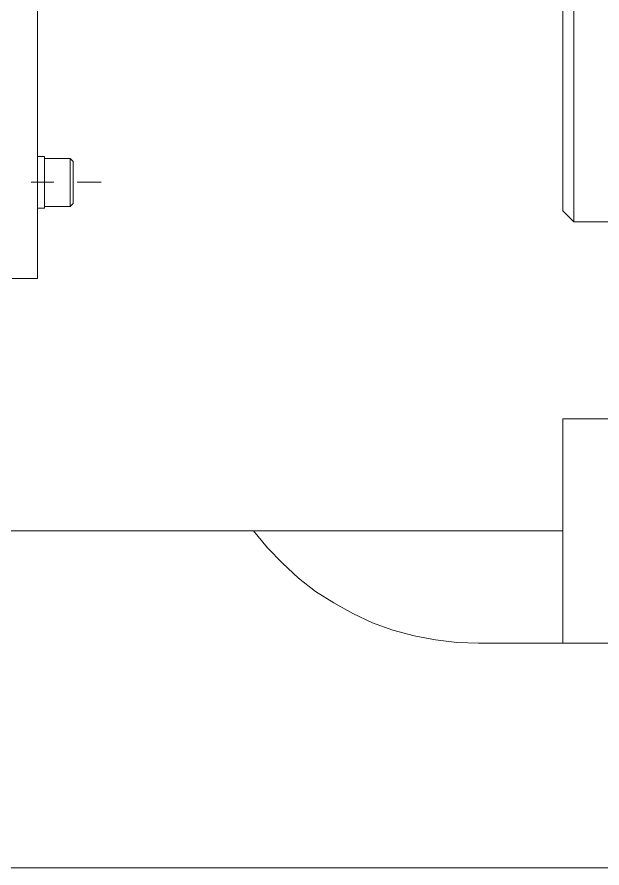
# Model space of a CAD drawing. Header units: millimetres. Extents: x 288 to 8834, y 20 to 9668.
# Drawn here: x 2664.7 to 2768.8, y 8856.8 to 9008.3 of the extents above; entities that cross this region are included whole.
import ezdxf

# ---------------------------------------------------------------- set-up
doc = ezdxf.new("R2010")
doc.units = ezdxf.units.MM
doc.layers.add('Layer1', color=7, linetype='Continuous')

# ---------------------------------------------------------------- blocks, each defined once
blk = doc.blocks.new('BLKF086')
at = {"layer": 'Layer1', "color": 7, "linetype": 'Continuous', "lineweight": 13}
for p, q in [((2711.95, 8911.05), (2709.28, 8913.8)), ((2714.79, 8908.38), (2711.95, 8911.05)), ((2717.81, 8906.05), (2714.79, 8908.38)), ((2721.08, 8903.98), (2717.81, 8906.05)), ((2724.44, 8902.09), (2721.08, 8903.98)), ((2727.97, 8900.45), (2724.44, 8902.09)), ((2731.58, 8899.16), (2727.97, 8900.45)), ((2735.37, 8898.13), (2731.58, 8899.16)), ((2739.16, 8897.44), (2735.37, 8898.13)), ((2742.95, 8896.92), (2739.16, 8897.44)), ((2746.83, 8896.84), (2742.95, 8896.92))]:
    blk.add_line(p, q, dxfattribs=at)
blk = doc.blocks.new('BLKF026')
at = {"layer": 'Layer1', "color": 7, "linetype": 'Continuous', "lineweight": 13}
for p, q in [((2668.29, 8961.77), (2668.29, 9151.82)), ((2763.79, 9055.8), (2763.79, 8971.84)), ((2761.81, 8973.82), (2761.81, 9051.93)), ((2669.58, 8983.47), (2668.29, 8983.47)), ((2669.58, 8974.25), (2669.58, 8983.47)), ((2674.15, 8983.12), (2669.58, 8983.12)), ((2674.15, 8974.6), (2674.15, 8983.12)), ((2674.66, 8982.61), (2674.15, 8983.12)), ((2674.66, 8975.11), (2674.66, 8982.61)), ((2671.22, 8978.9), (2667.17, 8978.9)), ((2679.66, 8978.9), (2675.35, 8978.9)), ((2669.58, 8974.6), (2674.15, 8974.6)), ((2674.15, 8974.6), (2674.66, 8975.11)), ((2668.29, 8974.25), (2669.58, 8974.25)), ((2761.81, 8973.82), (2763.79, 8971.84)), ((2811.84, 8971.84), (2763.79, 8971.84)), ((2663.81, 8961.77), (2668.29, 8961.77)), ((2761.81, 8936.79), (2761.81, 8896.84)), ((2761.81, 8936.79), (2775.85, 8936.79)), ((2761.81, 8916.81), (2583.3, 8916.81)), ((2709.28, 8913.8), (2706.78, 8916.81)), ((2771.8, 8896.84), (2746.83, 8896.84)), ((2773.78, 8856.79), (2583.3, 8856.79))]:
    blk.add_line(p, q, dxfattribs=at)
blk.add_blockref('BLKF086', (0, 0), dxfattribs=at)

msp = doc.modelspace()

# ---------------------------------------------------------------- block references
at = {"layer": 'Layer1', "color": 7, "linetype": 'Continuous', "lineweight": 13}
msp.add_blockref('BLKF026', (0, 0), dxfattribs=at)

doc.saveas('drawing.dxf')
